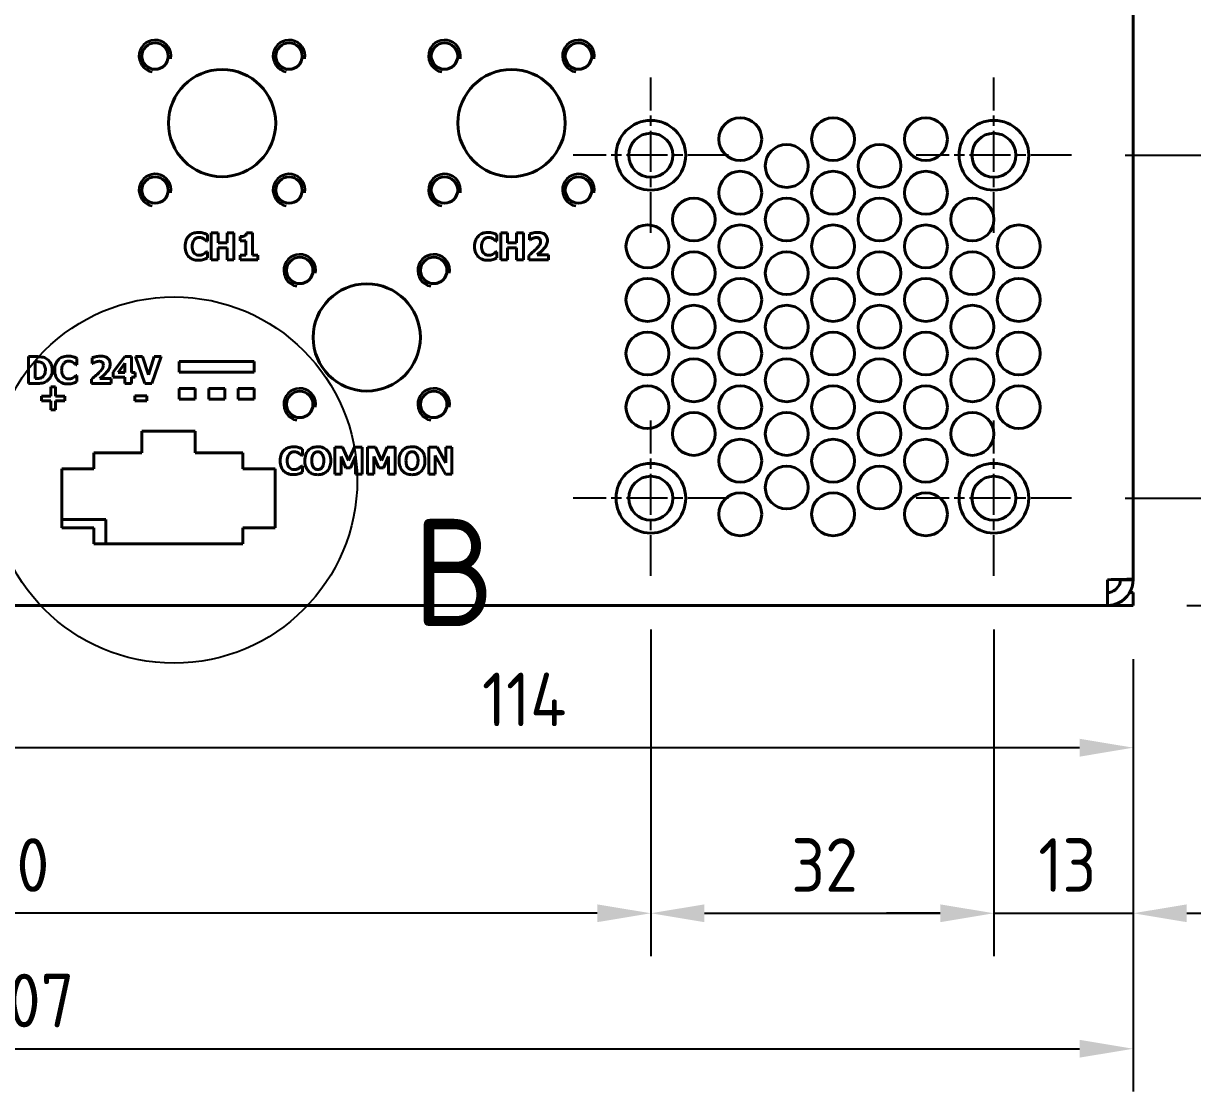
# Model space of a CAD drawing. Header units: millimetres. Extents: x 0 to 1188, y 0 to 840.
# Drawn here: x 650.4 to 759.4, y 449 to 548.7 of the extents above; entities that cross this region are included whole.
import ezdxf

# ---------------------------------------------------------------- set-up
doc = ezdxf.new("R2010")
doc.units = ezdxf.units.MM
doc.header["$LTSCALE"] = 2
doc.linetypes.add('CHAIN', pattern=[0.3543, 0.2362, -0.0295, 0.0591, -0.0295])
for name, color, linetype, lineweight in [('가시적인 것(ISO)', 3, 'Continuous', 40), ('가시적인 좁은 것(ISO)', 3, 'Continuous', 35), ('상세 경계(JIS)', 7, 'Continuous', 25), ('중심 표식(ISO)', 1, 'Continuous', 25), ('치수(ISO)', 2, 'Continuous', 25)]:
    doc.layers.add(name, color=color, linetype=linetype, lineweight=lineweight)
doc.styles.add('부품번호텍스트_PSTEK_POSCO', font='isocp.shx')
doc.styles.add('치수 텍스트_PSTEK_POSCO', font='isocp.shx')
doc.dimstyles.new('치수_PSTEK_POSCO', dxfattribs={"dimscale": 2, "dimtxt": 2.5, "dimasz": 2.5, "dimexe": 2, "dimexo": 2.5, "dimgap": 1, "dimtad": 1, "dimrnd": 1e-08, "dimdsep": 46, "dimtxsty": '치수 텍스트_PSTEK_POSCO', "dimcen": 0.09, "dimdle": 10, "dimclrd": 7, "dimclre": 7, "dimclrt": 2, "dimadec": 1, "dimazin": 2, "dimtfac": 1, "dimtmove": 0, "dimatfit": 3, "dimfxl": 0, "dimtolj": 1, "dimlwd": -1, "dimlwe": -1, "dimarcsym": 0})

# ---------------------------------------------------------------- blocks, each defined once
blk = doc.blocks.new('*D51')
at = {"layer": 'Defpoints', "color": 0}
for p in [(753.9, 581.09), (811.39, 581.09), (753.9, 494.39)]:
    blk.add_point(p, dxfattribs=at)
at = {"layer": '치수(ISO)', "color": 7}
for p, q in [((758.9, 581.09), (815.39, 581.09)), ((811.39, 499.39), (811.39, 576.09)), ((758.9, 494.39), (815.39, 494.39))]:
    blk.add_line(p, q, dxfattribs=at)
for points in [[(810.56, 576.09), (812.22, 576.09), (811.39, 581.09)], [(810.56, 499.39), (812.22, 499.39), (811.39, 494.39)]]:
    blk.add_solid(points, dxfattribs=at)
at = {"layer": '치수(ISO)', "color": 2, "insert": (806.89, 532.49), "char_height": 5, "attachment_point": 4, "rotation": 90, "style": '치수 텍스트_PSTEK_POSCO'}
blk.add_mtext('\\A1;86.7', dxfattribs=at)
blk = doc.blocks.new('*D52')
at = {"layer": 'Defpoints', "color": 0}
for p in [(748.15, 536.39), (748.15, 504.39), (774.44, 504.39)]:
    blk.add_point(p, dxfattribs=at)
at = {"layer": '치수(ISO)', "color": 7}
for p, q in [((753.15, 536.39), (778.44, 536.39)), ((774.44, 531.39), (774.44, 509.39)), ((753.15, 504.39), (778.44, 504.39))]:
    blk.add_line(p, q, dxfattribs=at)
for points in [[(773.61, 531.39), (775.28, 531.39), (774.44, 536.39)], [(773.61, 509.39), (775.28, 509.39), (774.44, 504.39)]]:
    blk.add_solid(points, dxfattribs=at)
at = {"layer": '치수(ISO)', "color": 2, "insert": (769.94, 517.49), "char_height": 5, "attachment_point": 4, "rotation": 90, "style": '치수 텍스트_PSTEK_POSCO'}
blk.add_mtext('\\A1;32', dxfattribs=at)
blk = doc.blocks.new('*D53')
at = {"layer": 'Defpoints', "color": 0}
for p in [(748.15, 504.39), (753.9, 494.39), (774.44, 494.39)]:
    blk.add_point(p, dxfattribs=at)
at = {"layer": '치수(ISO)', "color": 7}
for p, q in [((774.44, 509.39), (774.44, 514.39)), ((753.15, 504.39), (778.44, 504.39)), ((774.44, 504.39), (774.44, 494.39)), ((758.9, 494.39), (778.44, 494.39)), ((774.44, 489.39), (774.44, 484.39))]:
    blk.add_line(p, q, dxfattribs=at)
for points in [[(773.61, 509.39), (775.28, 509.39), (774.44, 504.39)], [(773.61, 489.39), (775.28, 489.39), (774.44, 494.39)]]:
    blk.add_solid(points, dxfattribs=at)
at = {"layer": '치수(ISO)', "color": 2, "insert": (769.94, 497.14), "char_height": 5, "attachment_point": 4, "rotation": 90, "style": '치수 텍스트_PSTEK_POSCO'}
blk.add_mtext('\\A1;10', dxfattribs=at)
blk = doc.blocks.new('*D54')
at = {"layer": 'Defpoints', "color": 0}
for p in [(708.9, 497.14), (740.9, 497.14), (740.9, 465.67)]:
    blk.add_point(p, dxfattribs=at)
at = {"layer": '치수(ISO)', "color": 7}
for p, q in [((708.9, 492.14), (708.9, 461.67)), ((740.9, 492.14), (740.9, 461.67)), ((713.9, 465.67), (735.9, 465.67))]:
    blk.add_line(p, q, dxfattribs=at)
for points in [[(713.9, 466.5), (713.9, 464.84), (708.9, 465.67)], [(735.9, 466.5), (735.9, 464.84), (740.9, 465.67)]]:
    blk.add_solid(points, dxfattribs=at)
at = {"layer": '치수(ISO)', "color": 2, "insert": (722, 470.17), "char_height": 5, "attachment_point": 4, "style": '치수 텍스트_PSTEK_POSCO'}
blk.add_mtext('\\A1;32', dxfattribs=at)
blk = doc.blocks.new('*D55')
at = {"layer": 'Defpoints', "color": 0}
for p in [(740.9, 497.14), (753.9, 494.39), (753.9, 465.67)]:
    blk.add_point(p, dxfattribs=at)
at = {"layer": '치수(ISO)', "color": 7}
for p, q in [((740.9, 492.14), (740.9, 461.67)), ((753.9, 489.39), (753.9, 461.67)), ((735.9, 465.67), (730.9, 465.67)), ((740.9, 465.67), (753.9, 465.67)), ((758.9, 465.67), (763.9, 465.67))]:
    blk.add_line(p, q, dxfattribs=at)
for points in [[(735.9, 466.5), (735.9, 464.84), (740.9, 465.67)], [(758.9, 466.5), (758.9, 464.84), (753.9, 465.67)]]:
    blk.add_solid(points, dxfattribs=at)
at = {"layer": '치수(ISO)', "color": 2, "insert": (745.05, 470.17), "char_height": 5, "attachment_point": 4, "style": '치수 텍스트_PSTEK_POSCO'}
blk.add_mtext('\\A1;13', dxfattribs=at)
blk = doc.blocks.new('*D56')
at = {"layer": 'Defpoints', "color": 0}
for p in [(588.9, 497.14), (708.9, 497.14), (588.9, 465.67)]:
    blk.add_point(p, dxfattribs=at)
at = {"layer": '치수(ISO)', "color": 7}
for p, q in [((588.9, 492.14), (588.9, 461.67)), ((708.9, 492.14), (708.9, 461.67)), ((703.9, 465.67), (593.9, 465.67))]:
    blk.add_line(p, q, dxfattribs=at)
for points in [[(593.9, 466.5), (593.9, 464.84), (588.9, 465.67)], [(703.9, 466.5), (703.9, 464.84), (708.9, 465.67)]]:
    blk.add_solid(points, dxfattribs=at)
at = {"layer": '치수(ISO)', "color": 2, "insert": (644.4, 470.17), "char_height": 5, "attachment_point": 4, "style": '치수 텍스트_PSTEK_POSCO'}
blk.add_mtext('\\A1;120', dxfattribs=at)
blk = doc.blocks.new('*D57')
at = {"layer": 'Defpoints', "color": 0}
for p in [(639.9, 496.89), (753.9, 494.39), (753.9, 481.12)]:
    blk.add_point(p, dxfattribs=at)
at = {"layer": '치수(ISO)', "color": 7}
for p, q in [((639.9, 491.89), (639.9, 477.12)), ((753.9, 489.39), (753.9, 477.12)), ((644.9, 481.12), (748.9, 481.12))]:
    blk.add_line(p, q, dxfattribs=at)
for points in [[(644.9, 481.95), (644.9, 480.28), (639.9, 481.12)], [(748.9, 481.95), (748.9, 480.28), (753.9, 481.12)]]:
    blk.add_solid(points, dxfattribs=at)
at = {"layer": '치수(ISO)', "color": 2, "insert": (693.15, 485.62), "char_height": 5, "attachment_point": 4, "style": '치수 텍스트_PSTEK_POSCO'}
blk.add_mtext('\\A1;114', dxfattribs=at)
blk = doc.blocks.new('*D63')
at = {"layer": 'Defpoints', "color": 0}
for p in [(546.9, 494.39), (753.9, 494.39), (753.9, 453.03)]:
    blk.add_point(p, dxfattribs=at)
at = {"layer": '치수(ISO)', "color": 7}
for p, q in [((546.9, 489.39), (546.9, 449.03)), ((753.9, 489.39), (753.9, 449.03)), ((551.9, 453.03), (748.9, 453.03))]:
    blk.add_line(p, q, dxfattribs=at)
for points in [[(551.9, 453.86), (551.9, 452.2), (546.9, 453.03)], [(748.9, 453.86), (748.9, 452.2), (753.9, 453.03)]]:
    blk.add_solid(points, dxfattribs=at)
at = {"layer": '치수(ISO)', "color": 2, "insert": (645.84, 457.53), "char_height": 5, "attachment_point": 4, "style": '치수 텍스트_PSTEK_POSCO'}
blk.add_mtext('\\A1;207', dxfattribs=at)
blk = doc.blocks.new('2dDetail0')
at = {"layer": '상세 경계(JIS)'}
blk.add_circle((332.214, 253.044), 8.543, dxfattribs=at)
at = {"layer": '상세 경계(JIS)', "insert": (343.37, 246.238), "char_height": 5, "attachment_point": 7, "style": '부품번호텍스트_PSTEK_POSCO'}
blk.add_mtext('B', dxfattribs=at)

msp = doc.modelspace()

# ---------------------------------------------------------------- linework, layer by layer
at = {"layer": '가시적인 것(ISO)'}
for p, q in [((753.904, 496.862), (753.904, 581.092)), ((668.53, 529.142), (667.902, 529.142)), ((667.902, 529.142), (667.902, 526.642)), ((668.53, 528.226), (668.53, 529.142)), ((670.011, 529.142), (669.383, 529.142)), ((669.383, 529.142), (669.383, 528.226)), ((670.011, 526.642), (670.011, 529.142)), ((671.735, 529.148), (671.188, 529.148)), ((671.735, 527.077), (671.735, 529.148)), ((695.53, 529.142), (694.902, 529.142)), ((694.902, 529.142), (694.902, 526.642)), ((695.53, 528.226), (695.53, 529.142)), ((697.011, 529.142), (696.383, 529.142)), ((696.383, 529.142), (696.383, 528.226)), ((697.011, 526.642), (697.011, 529.142)), ((697.584, 529.034), (697.584, 528.489)), ((667.468, 528.386), (667.531, 528.386)), ((667.531, 528.386), (667.531, 528.982)), ((669.383, 528.226), (668.53, 528.226)), ((670.599, 528.807), (670.599, 528.4)), ((670.599, 528.4), (671.125, 528.4)), ((671.125, 528.4), (671.125, 527.077)), ((694.468, 528.386), (694.531, 528.386)), ((694.531, 528.386), (694.531, 528.982)), ((696.383, 528.226), (695.53, 528.226)), ((697.584, 528.489), (697.633, 528.489)), ((667.531, 527.395), (667.475, 527.395)), ((667.531, 526.808), (667.531, 527.395)), ((668.53, 526.642), (668.53, 527.75)), ((668.53, 527.75), (669.383, 527.75)), ((669.383, 527.75), (669.383, 526.642)), ((670.599, 527.077), (670.599, 526.642)), ((671.125, 527.077), (670.599, 527.077)), ((672.25, 527.077), (671.735, 527.077)), ((672.25, 526.642), (672.25, 527.077)), ((694.531, 527.395), (694.475, 527.395)), ((694.531, 526.808), (694.531, 527.395)), ((695.53, 526.642), (695.53, 527.75)), ((695.53, 527.75), (696.383, 527.75)), ((696.383, 527.75), (696.383, 526.642)), ((697.524, 527.049), (697.524, 526.642)), ((699.361, 527.114), (698.302, 527.114)), ((699.361, 526.642), (699.361, 527.114)), ((667.902, 526.642), (668.53, 526.642)), ((669.383, 526.642), (670.011, 526.642)), ((670.599, 526.642), (672.25, 526.642)), ((694.902, 526.642), (695.53, 526.642)), ((696.383, 526.642), (697.011, 526.642)), ((697.524, 526.642), (699.361, 526.642)), ((651.608, 517.601), (650.834, 517.601)), ((650.834, 517.601), (650.834, 515.101)), ((651.462, 517.135), (651.474, 517.135)), ((651.462, 515.569), (651.462, 517.135)), ((655.362, 516.846), (655.362, 517.441)), ((656.794, 517.494), (656.794, 516.949)), ((659.827, 517.601), (658.745, 516.151)), ((660.453, 517.601), (659.827, 517.601)), ((660.453, 516.134), (660.453, 517.601)), ((661.484, 517.601), (660.834, 517.601)), ((660.834, 517.601), (661.693, 515.101)), ((662.029, 515.905), (661.484, 517.601)), ((662.572, 517.601), (662.029, 515.905)), ((662.348, 515.101), (663.207, 517.601)), ((663.207, 517.601), (662.572, 517.601)), ((664.904, 517.142), (664.904, 516.142)), ((671.904, 517.142), (664.904, 517.142)), ((671.904, 516.142), (671.904, 517.142)), ((655.299, 516.846), (655.362, 516.846)), ((656.794, 516.949), (656.843, 516.949)), ((658.745, 516.151), (658.745, 515.685)), ((659.213, 516.134), (659.848, 516.985)), ((659.848, 516.134), (659.213, 516.134)), ((659.848, 516.985), (659.848, 516.134)), ((660.792, 516.134), (660.453, 516.134)), ((660.792, 515.685), (660.792, 516.134)), ((664.904, 516.142), (671.904, 516.142)), ((650.834, 515.101), (651.616, 515.101)), ((651.474, 515.569), (651.462, 515.569)), ((655.362, 515.855), (655.305, 515.855)), ((655.362, 515.267), (655.362, 515.855)), ((656.734, 515.508), (656.734, 515.101)), ((656.734, 515.101), (658.571, 515.101)), ((658.571, 515.573), (657.512, 515.573)), ((658.571, 515.101), (658.571, 515.573)), ((658.745, 515.685), (659.848, 515.685)), ((659.848, 515.685), (659.848, 515.095)), ((659.848, 515.095), (660.453, 515.095)), ((660.453, 515.095), (660.453, 515.685)), ((660.453, 515.685), (660.792, 515.685)), ((661.693, 515.101), (662.348, 515.101)), ((652.92, 513.92), (652.061, 513.92)), ((652.061, 513.92), (652.061, 513.487)), ((653.364, 514.773), (652.92, 514.773)), ((652.92, 514.773), (652.92, 513.92)), ((653.364, 513.92), (653.364, 514.773)), ((654.223, 513.92), (653.364, 513.92)), ((654.223, 513.487), (654.223, 513.92)), ((661.887, 513.938), (660.774, 513.938)), ((660.774, 513.938), (660.774, 513.472)), ((661.887, 513.472), (661.887, 513.938)), ((666.404, 514.642), (664.904, 514.642)), ((664.904, 514.642), (664.904, 513.642)), ((666.404, 513.642), (666.404, 514.642)), ((667.654, 514.642), (667.654, 513.642)), ((669.154, 514.642), (667.654, 514.642)), ((669.154, 513.642), (669.154, 514.642)), ((671.904, 514.642), (670.404, 514.642)), ((670.404, 514.642), (670.404, 513.642)), ((671.904, 513.642), (671.904, 514.642)), ((652.061, 513.487), (652.92, 513.487)), ((652.92, 513.487), (652.92, 512.634)), ((653.364, 512.634), (653.364, 513.487)), ((653.364, 513.487), (654.223, 513.487)), ((660.774, 513.472), (661.887, 513.472)), ((664.904, 513.642), (666.404, 513.642)), ((667.654, 513.642), (669.154, 513.642)), ((670.404, 513.642), (671.904, 513.642)), ((652.92, 512.634), (653.364, 512.634)), ((661.404, 508.642), (661.404, 510.642)), ((661.404, 510.642), (666.404, 510.642)), ((666.404, 510.642), (666.404, 508.642)), ((656.954, 507.142), (656.954, 508.642)), ((656.954, 508.642), (661.404, 508.642)), ((666.404, 508.642), (670.854, 508.642)), ((670.854, 508.642), (670.854, 507.142)), ((676.333, 508.386), (676.396, 508.386)), ((676.396, 508.386), (676.396, 508.982)), ((679.415, 509.142), (679.415, 506.642)), ((680.138, 509.142), (679.415, 509.142)), ((680.006, 506.642), (680.006, 508.299)), ((680.006, 508.299), (680.46, 507.229)), ((680.693, 507.908), (680.138, 509.142)), ((681.244, 509.142), (680.693, 507.908)), ((680.889, 507.229), (681.343, 508.299)), ((681.967, 509.142), (681.244, 509.142)), ((681.343, 508.299), (681.343, 506.642)), ((681.967, 506.642), (681.967, 509.142)), ((683.209, 509.142), (682.486, 509.142)), ((682.486, 509.142), (682.486, 506.642)), ((683.077, 506.642), (683.077, 508.299)), ((683.077, 508.299), (683.531, 507.229)), ((683.764, 507.908), (683.209, 509.142)), ((684.315, 509.142), (683.764, 507.908)), ((683.961, 507.229), (684.415, 508.299)), ((685.039, 509.142), (684.315, 509.142)), ((684.415, 508.299), (684.415, 506.642)), ((685.039, 506.642), (685.039, 509.142)), ((688.975, 509.142), (688.205, 509.142)), ((688.205, 509.142), (688.205, 506.642)), ((688.778, 506.642), (688.778, 508.384)), ((688.778, 508.384), (689.743, 506.642)), ((689.773, 507.709), (688.975, 509.142)), ((690.347, 509.142), (689.773, 509.142)), ((689.773, 509.142), (689.773, 507.709)), ((690.347, 506.642), (690.347, 509.142)), ((676.396, 507.395), (676.339, 507.395)), ((676.396, 506.808), (676.396, 507.395)), ((680.46, 507.229), (680.889, 507.229)), ((683.531, 507.229), (683.961, 507.229)), ((653.954, 501.642), (653.954, 507.142)), ((653.954, 507.142), (656.954, 507.142)), ((670.854, 507.142), (673.854, 507.142)), ((673.854, 507.142), (673.854, 501.642)), ((679.415, 506.642), (680.006, 506.642)), ((681.343, 506.642), (681.967, 506.642)), ((682.486, 506.642), (683.077, 506.642)), ((684.415, 506.642), (685.039, 506.642)), ((688.205, 506.642), (688.778, 506.642)), ((689.743, 506.642), (690.347, 506.642)), ((653.954, 502.392), (658.054, 502.392)), ((658.054, 500.142), (658.054, 502.392)), ((656.954, 501.642), (653.954, 501.642)), ((656.954, 500.142), (656.954, 501.642)), ((670.854, 501.642), (670.854, 500.142)), ((673.854, 501.642), (670.854, 501.642)), ((670.854, 500.142), (656.954, 500.142)), ((751.504, 496.792), (751.504, 494.392)), ((752.704, 496.792), (752.704, 496.815)), ((752.704, 496.792), (753.904, 496.792)), ((753.904, 496.862), (753.904, 496.792)), ((753.904, 495.592), (753.582, 495.592)), ((753.904, 494.392), (753.904, 495.592)), ((751.504, 494.392), (549.304, 494.392)), ((753.904, 494.392), (751.504, 494.392))]:
    msp.add_line(p, q, dxfattribs=at)
for centre, radius in [((662.654, 545.642), 1.23), ((675.154, 545.642), 1.23), ((689.654, 545.642), 1.23), ((702.154, 545.642), 1.23), ((668.904, 539.392), 5), ((695.904, 539.392), 5), ((708.904, 536.392), 3.25), ((717.244, 537.892), 2), ((725.904, 537.892), 2), ((734.564, 537.892), 2), ((740.904, 536.392), 3.25), ((708.904, 536.392), 2.05), ((740.904, 536.392), 2.05), ((721.574, 535.392), 2), ((730.234, 535.392), 2), ((717.244, 532.892), 2), ((725.904, 532.892), 2), ((734.564, 532.892), 2), ((662.654, 533.142), 1.23), ((675.154, 533.142), 1.23), ((689.654, 533.142), 1.23), ((702.154, 533.142), 1.23), ((712.914, 530.392), 2), ((721.574, 530.392), 2), ((730.234, 530.392), 2), ((738.894, 530.392), 2), ((708.584, 527.892), 2), ((717.244, 527.892), 2), ((725.904, 527.892), 2), ((734.564, 527.892), 2), ((743.224, 527.892), 2), ((676.154, 525.642), 1.23), ((688.654, 525.642), 1.23), ((712.914, 525.392), 2), ((721.574, 525.392), 2), ((730.234, 525.392), 2), ((738.894, 525.392), 2), ((708.584, 522.892), 2), ((717.244, 522.892), 2), ((725.904, 522.892), 2), ((734.564, 522.892), 2), ((743.224, 522.892), 2), ((682.404, 519.392), 5), ((712.914, 520.392), 2), ((721.574, 520.392), 2), ((730.234, 520.392), 2), ((738.894, 520.392), 2), ((708.584, 517.892), 2), ((717.244, 517.892), 2), ((725.904, 517.892), 2), ((734.564, 517.892), 2), ((743.224, 517.892), 2), ((712.914, 515.392), 2), ((721.574, 515.392), 2), ((730.234, 515.392), 2), ((738.894, 515.392), 2), ((708.584, 512.892), 2), ((717.244, 512.892), 2), ((725.904, 512.892), 2), ((734.564, 512.892), 2), ((743.224, 512.892), 2), ((676.154, 513.142), 1.23), ((688.654, 513.142), 1.23), ((712.914, 510.392), 2), ((721.574, 510.392), 2), ((730.234, 510.392), 2), ((738.894, 510.392), 2), ((717.244, 507.892), 2), ((725.904, 507.892), 2), ((734.564, 507.892), 2), ((708.904, 504.392), 3.25), ((721.574, 505.392), 2), ((730.234, 505.392), 2), ((740.904, 504.392), 3.25), ((708.904, 504.392), 2.05), ((740.904, 504.392), 2.05), ((717.244, 502.892), 2), ((725.904, 502.892), 2), ((734.564, 502.892), 2)]:
    msp.add_circle(centre, radius, dxfattribs=at)
for points, knots in [([(666.686, 529.19), (666.506, 529.19), (666.326, 529.163), (666.027, 529.037), (665.911, 528.958), (665.737, 528.781), (665.637, 528.661), (665.489, 528.29), (665.461, 528.089), (665.461, 527.89)], [-0.30374022, -0.30374022, -0.30374022, -0.30374022, -0.20100779, -0.20100779, -0.1197389, -0.1197389, -0.05991751, -0.05991751, 0, 0, 0, 0]), ([(667.183, 529.128), (667.107, 529.147), (667.031, 529.162), (666.912, 529.179), (666.825, 529.19), (666.686, 529.19)], [-0.11839992, -0.11839992, -0.11839992, -0.11839992, -0.04162901, -0.04162901, 0, 0, 0, 0]), ([(667.531, 528.982), (667.481, 529.008), (667.42, 529.035), (667.337, 529.071), (667.266, 529.102), (667.183, 529.128)], [-0.069321454, -0.069321454, -0.069321454, -0.069321454, -0.025991023, -0.025991023, 0, 0, 0, 0]), ([(671.188, 529.148), (671.185, 529.11), (671.178, 529.072), (671.156, 529.013), (671.141, 528.981), (671.085, 528.916), (671.051, 528.89), (671.012, 528.87)], [-0.045137685, -0.045137685, -0.045137685, -0.045137685, -0.025757622, -0.025757622, -0.013096853, -0.013096853, 0, 0, 0, 0]), ([(693.686, 529.19), (693.506, 529.19), (693.326, 529.163), (693.027, 529.037), (692.911, 528.958), (692.737, 528.781), (692.637, 528.661), (692.489, 528.29), (692.461, 528.089), (692.461, 527.89)], [-0.30374022, -0.30374022, -0.30374022, -0.30374022, -0.20100779, -0.20100779, -0.1197389, -0.1197389, -0.05991751, -0.05991751, 0, 0, 0, 0]), ([(694.183, 529.128), (694.107, 529.147), (694.031, 529.162), (693.912, 529.179), (693.825, 529.19), (693.686, 529.19)], [-0.11839992, -0.11839992, -0.11839992, -0.11839992, -0.04162901, -0.04162901, 0, 0, 0, 0]), ([(694.531, 528.982), (694.481, 529.008), (694.42, 529.035), (694.337, 529.071), (694.266, 529.102), (694.183, 529.128)], [-0.069321454, -0.069321454, -0.069321454, -0.069321454, -0.025991023, -0.025991023, 0, 0, 0, 0]), ([(698.348, 529.19), (698.147, 529.19), (697.98, 529.154), (697.774, 529.103), (697.661, 529.071), (697.584, 529.034)], [-0.052116711, -0.052116711, -0.052116711, -0.052116711, -0.025653338, -0.025653338, 0, 0, 0, 0]), ([(699.252, 528.435), (699.252, 528.496), (699.247, 528.559), (699.223, 528.675), (699.207, 528.728), (699.147, 528.856), (699.098, 528.923), (698.987, 529.025), (698.912, 529.08), (698.653, 529.174), (698.497, 529.19), (698.348, 529.19)], [-0.19815917, -0.19815917, -0.19815917, -0.19815917, -0.16282203, -0.16282203, -0.13054001, -0.13054001, -0.08229855, -0.08229855, -0.04458054, -0.04458054, 0, 0, 0, 0]), ([(666.109, 527.888), (666.109, 527.974), (666.116, 528.061), (666.152, 528.234), (666.178, 528.301), (666.234, 528.419), (666.273, 528.48), (666.322, 528.53)], [-0.056585606, -0.056585606, -0.056585606, -0.056585606, -0.039313143, -0.039313143, -0.021109177, -0.021109177, 0, 0, 0, 0]), ([(666.322, 528.53), (666.354, 528.563), (666.389, 528.594), (666.462, 528.645), (666.498, 528.665), (666.578, 528.695), (666.659, 528.722), (666.786, 528.722)], [-0.11615268, -0.11615268, -0.11615268, -0.11615268, -0.07503002, -0.07503002, -0.03804149, -0.03804149, 0, 0, 0, 0]), ([(666.786, 528.722), (666.861, 528.722), (666.935, 528.71), (667.032, 528.676), (667.109, 528.648), (667.197, 528.593)], [-0.11618116, -0.11618116, -0.11618116, -0.11618116, -0.03111228, -0.03111228, 0, 0, 0, 0]), ([(667.197, 528.593), (667.251, 528.56), (667.304, 528.524), (667.392, 528.451), (667.431, 528.419), (667.468, 528.386)], [-0.034098227, -0.034098227, -0.034098227, -0.034098227, -0.015096932, -0.015096932, 0, 0, 0, 0]), ([(671.012, 528.87), (670.96, 528.846), (670.894, 528.831), (670.794, 528.818), (670.711, 528.807), (670.599, 528.807)], [-0.097824115, -0.097824115, -0.097824115, -0.097824115, -0.033745402, -0.033745402, 0, 0, 0, 0]), ([(693.109, 527.888), (693.109, 527.974), (693.116, 528.061), (693.152, 528.234), (693.178, 528.301), (693.234, 528.419), (693.273, 528.48), (693.322, 528.53)], [-0.056585606, -0.056585606, -0.056585606, -0.056585606, -0.039313143, -0.039313143, -0.021109177, -0.021109177, 0, 0, 0, 0]), ([(693.322, 528.53), (693.354, 528.563), (693.389, 528.594), (693.462, 528.645), (693.498, 528.665), (693.578, 528.695), (693.659, 528.722), (693.786, 528.722)], [-0.11615268, -0.11615268, -0.11615268, -0.11615268, -0.07503002, -0.07503002, -0.03804149, -0.03804149, 0, 0, 0, 0]), ([(693.786, 528.722), (693.861, 528.722), (693.935, 528.71), (694.032, 528.676), (694.109, 528.648), (694.197, 528.593)], [-0.11618116, -0.11618116, -0.11618116, -0.11618116, -0.03111228, -0.03111228, 0, 0, 0, 0]), ([(694.197, 528.593), (694.251, 528.56), (694.304, 528.524), (694.392, 528.451), (694.431, 528.419), (694.468, 528.386)], [-0.034098227, -0.034098227, -0.034098227, -0.034098227, -0.015096932, -0.015096932, 0, 0, 0, 0]), ([(697.633, 528.489), (697.663, 528.51), (697.694, 528.53), (697.739, 528.56), (697.785, 528.591), (697.87, 528.629)], [-0.084051763, -0.084051763, -0.084051763, -0.084051763, -0.028017254, -0.028017254, 0, 0, 0, 0]), ([(697.87, 528.629), (697.926, 528.653), (697.984, 528.673), (698.067, 528.696), (698.13, 528.712), (698.223, 528.712)], [-0.092289116, -0.092289116, -0.092289116, -0.092289116, -0.027688002, -0.027688002, 0, 0, 0, 0]), ([(698.223, 528.712), (698.261, 528.712), (698.299, 528.709), (698.37, 528.696), (698.403, 528.686), (698.476, 528.651), (698.507, 528.627), (698.556, 528.577), (698.576, 528.544), (698.61, 528.458), (698.618, 528.404), (698.618, 528.352)], [-0.050785495, -0.050785495, -0.050785495, -0.050785495, -0.043392492, -0.043392492, -0.036846035, -0.036846035, -0.027713579, -0.027713579, -0.015862118, -0.015862118, 0, 0, 0, 0]), ([(698.618, 528.352), (698.618, 528.3), (698.611, 528.249), (698.583, 528.147), (698.562, 528.098), (698.497, 527.983), (698.427, 527.876), (698.269, 527.711)], [-0.16101152, -0.16101152, -0.16101152, -0.16101152, -0.11572631, -0.11572631, -0.068438, -0.068438, 0, 0, 0, 0]), ([(698.802, 527.545), (699.037, 527.783), (699.132, 527.955), (699.227, 528.191), (699.252, 528.311), (699.252, 528.435)], [-0.076303238, -0.076303238, -0.076303238, -0.076303238, -0.03719827, -0.03719827, 0, 0, 0, 0]), ([(665.461, 527.89), (665.461, 527.679), (665.49, 527.465), (665.641, 527.102), (665.733, 526.991), (665.909, 526.816), (666.027, 526.74), (666.326, 526.619), (666.505, 526.593), (666.684, 526.593)], [-0.16472166, -0.16472166, -0.16472166, -0.16472166, -0.12826539, -0.12826539, -0.09671445, -0.09671445, -0.05383071, -0.05383071, 0, 0, 0, 0]), ([(666.334, 527.239), (666.299, 527.273), (666.269, 527.311), (666.214, 527.397), (666.19, 527.446), (666.15, 527.549), (666.109, 527.669), (666.109, 527.888)], [-0.18249099, -0.18249099, -0.18249099, -0.18249099, -0.12690955, -0.12690955, -0.06572229, -0.06572229, 0, 0, 0, 0]), ([(666.79, 527.061), (666.666, 527.061), (666.57, 527.094), (666.454, 527.141), (666.39, 527.184), (666.334, 527.239)], [-0.037597757, -0.037597757, -0.037597757, -0.037597757, -0.023569894, -0.023569894, 0, 0, 0, 0]), ([(667.215, 527.195), (667.157, 527.157), (667.091, 527.127), (666.992, 527.09), (666.909, 527.061), (666.79, 527.061)], [-0.10539933, -0.10539933, -0.10539933, -0.10539933, -0.03588215, -0.03588215, 0, 0, 0, 0]), ([(667.475, 527.395), (667.439, 527.363), (667.401, 527.33), (667.337, 527.276), (667.299, 527.245), (667.215, 527.195)], [-0.067923246, -0.067923246, -0.067923246, -0.067923246, -0.02929532, -0.02929532, 0, 0, 0, 0]), ([(692.461, 527.89), (692.461, 527.679), (692.49, 527.465), (692.641, 527.102), (692.733, 526.991), (692.909, 526.816), (693.027, 526.74), (693.326, 526.619), (693.505, 526.593), (693.684, 526.593)], [-0.16472166, -0.16472166, -0.16472166, -0.16472166, -0.12826539, -0.12826539, -0.09671445, -0.09671445, -0.05383071, -0.05383071, 0, 0, 0, 0]), ([(693.334, 527.239), (693.299, 527.273), (693.269, 527.311), (693.214, 527.397), (693.19, 527.446), (693.15, 527.549), (693.109, 527.669), (693.109, 527.888)], [-0.18249099, -0.18249099, -0.18249099, -0.18249099, -0.12690955, -0.12690955, -0.06572229, -0.06572229, 0, 0, 0, 0]), ([(693.79, 527.061), (693.666, 527.061), (693.57, 527.094), (693.454, 527.141), (693.39, 527.184), (693.334, 527.239)], [-0.037597757, -0.037597757, -0.037597757, -0.037597757, -0.023569894, -0.023569894, 0, 0, 0, 0]), ([(694.215, 527.195), (694.157, 527.157), (694.091, 527.127), (693.992, 527.09), (693.909, 527.061), (693.79, 527.061)], [-0.10539933, -0.10539933, -0.10539933, -0.10539933, -0.03588215, -0.03588215, 0, 0, 0, 0]), ([(694.475, 527.395), (694.439, 527.363), (694.401, 527.33), (694.337, 527.276), (694.299, 527.245), (694.215, 527.195)], [-0.067923246, -0.067923246, -0.067923246, -0.067923246, -0.02929532, -0.02929532, 0, 0, 0, 0]), ([(698.269, 527.711), (698.167, 527.603), (698.055, 527.498), (697.857, 527.323), (697.723, 527.208), (697.524, 527.049)], [-0.17521646, -0.17521646, -0.17521646, -0.17521646, -0.07643139, -0.07643139, 0, 0, 0, 0]), ([(698.302, 527.114), (698.358, 527.158), (698.456, 527.237), (698.599, 527.354), (698.656, 527.401), (698.802, 527.545)], [-0.096065778, -0.096065778, -0.096065778, -0.096065778, -0.061507927, -0.061507927, 0, 0, 0, 0]), ([(666.684, 526.593), (666.781, 526.593), (666.885, 526.597), (667.039, 526.625), (667.113, 526.644), (667.185, 526.666)], [-0.04707358, -0.04707358, -0.04707358, -0.04707358, -0.02265174, -0.02265174, 0, 0, 0, 0]), ([(667.185, 526.666), (667.249, 526.685), (667.311, 526.708), (667.378, 526.737), (667.454, 526.772), (667.531, 526.808)], [-0.29445155, -0.29445155, -0.29445155, -0.29445155, -0.02556648, -0.02556648, 0, 0, 0, 0]), ([(693.684, 526.593), (693.781, 526.593), (693.885, 526.597), (694.039, 526.625), (694.113, 526.644), (694.185, 526.666)], [-0.04707358, -0.04707358, -0.04707358, -0.04707358, -0.02265174, -0.02265174, 0, 0, 0, 0]), ([(694.185, 526.666), (694.249, 526.685), (694.311, 526.708), (694.378, 526.737), (694.454, 526.772), (694.531, 526.808)], [-0.29445155, -0.29445155, -0.29445155, -0.29445155, -0.02556648, -0.02556648, 0, 0, 0, 0]), ([(651.474, 517.135), (651.549, 517.135), (651.75, 517.135), (651.923, 517.118), (652.002, 517.092), (652.076, 517.052)], [-0.052097293, -0.052097293, -0.052097293, -0.052097293, -0.025331613, -0.025331613, 0, 0, 0, 0]), ([(652.534, 517.405), (652.468, 517.447), (652.398, 517.483), (652.252, 517.538), (652.178, 517.557), (651.938, 517.591), (651.773, 517.601), (651.608, 517.601)], [-0.096190368, -0.096190368, -0.096190368, -0.096190368, -0.072618911, -0.072618911, -0.049444569, -0.049444569, 0, 0, 0, 0]), ([(652.076, 517.052), (652.139, 517.016), (652.195, 516.972), (652.291, 516.862), (652.327, 516.801), (652.403, 516.614), (652.42, 516.482), (652.42, 516.353)], [-0.082191851, -0.082191851, -0.082191851, -0.082191851, -0.060476037, -0.060476037, -0.038726014, -0.038726014, 0, 0, 0, 0]), ([(653.065, 516.349), (653.065, 516.487), (653.049, 516.626), (652.967, 516.911), (652.904, 517.018), (652.766, 517.22), (652.66, 517.323), (652.534, 517.405)], [-0.098083756, -0.098083756, -0.098083756, -0.098083756, -0.073381786, -0.073381786, -0.045123352, -0.045123352, 0, 0, 0, 0]), ([(654.517, 517.65), (654.336, 517.65), (654.156, 517.622), (653.858, 517.497), (653.742, 517.418), (653.567, 517.24), (653.468, 517.12), (653.32, 516.749), (653.292, 516.549), (653.292, 516.349)], [-0.30374022, -0.30374022, -0.30374022, -0.30374022, -0.20100779, -0.20100779, -0.1197389, -0.1197389, -0.05991751, -0.05991751, 0, 0, 0, 0]), ([(654.153, 516.989), (654.185, 517.023), (654.22, 517.054), (654.293, 517.104), (654.329, 517.124), (654.409, 517.154), (654.49, 517.182), (654.617, 517.182)], [-0.11615268, -0.11615268, -0.11615268, -0.11615268, -0.07503002, -0.07503002, -0.03804149, -0.03804149, 0, 0, 0, 0]), ([(655.014, 517.587), (654.938, 517.607), (654.862, 517.621), (654.743, 517.639), (654.656, 517.65), (654.517, 517.65)], [-0.11839992, -0.11839992, -0.11839992, -0.11839992, -0.04162901, -0.04162901, 0, 0, 0, 0]), ([(654.617, 517.182), (654.692, 517.182), (654.765, 517.17), (654.862, 517.135), (654.94, 517.107), (655.028, 517.052)], [-0.11618116, -0.11618116, -0.11618116, -0.11618116, -0.03111228, -0.03111228, 0, 0, 0, 0]), ([(655.362, 517.441), (655.312, 517.467), (655.251, 517.495), (655.168, 517.531), (655.096, 517.561), (655.014, 517.587)], [-0.069321454, -0.069321454, -0.069321454, -0.069321454, -0.025991023, -0.025991023, 0, 0, 0, 0]), ([(655.028, 517.052), (655.082, 517.019), (655.135, 516.983), (655.223, 516.911), (655.261, 516.879), (655.299, 516.846)], [-0.034098227, -0.034098227, -0.034098227, -0.034098227, -0.015096932, -0.015096932, 0, 0, 0, 0]), ([(657.558, 517.65), (657.358, 517.65), (657.19, 517.613), (656.984, 517.563), (656.872, 517.531), (656.794, 517.494)], [-0.052116711, -0.052116711, -0.052116711, -0.052116711, -0.025653338, -0.025653338, 0, 0, 0, 0]), ([(656.843, 516.949), (656.873, 516.969), (656.904, 516.989), (656.949, 517.02), (656.995, 517.05), (657.08, 517.089)], [-0.084051763, -0.084051763, -0.084051763, -0.084051763, -0.028017254, -0.028017254, 0, 0, 0, 0]), ([(657.08, 517.089), (657.136, 517.112), (657.194, 517.132), (657.277, 517.155), (657.34, 517.172), (657.433, 517.172)], [-0.092289116, -0.092289116, -0.092289116, -0.092289116, -0.027688002, -0.027688002, 0, 0, 0, 0]), ([(657.433, 517.172), (657.471, 517.172), (657.51, 517.169), (657.58, 517.155), (657.613, 517.145), (657.686, 517.111), (657.717, 517.086), (657.766, 517.036), (657.786, 517.003), (657.82, 516.917), (657.828, 516.864), (657.828, 516.811)], [-0.050785495, -0.050785495, -0.050785495, -0.050785495, -0.043392492, -0.043392492, -0.036846035, -0.036846035, -0.027713579, -0.027713579, -0.015862118, -0.015862118, 0, 0, 0, 0]), ([(658.462, 516.894), (658.462, 516.956), (658.457, 517.018), (658.434, 517.134), (658.417, 517.188), (658.357, 517.316), (658.308, 517.383), (658.197, 517.484), (658.122, 517.54), (657.863, 517.633), (657.707, 517.65), (657.558, 517.65)], [-0.19815917, -0.19815917, -0.19815917, -0.19815917, -0.16282203, -0.16282203, -0.13054001, -0.13054001, -0.08229855, -0.08229855, -0.04458054, -0.04458054, 0, 0, 0, 0]), ([(652.42, 516.353), (652.42, 516.258), (652.412, 516.162), (652.361, 515.962), (652.32, 515.887), (652.235, 515.766), (652.176, 515.71), (652.106, 515.666)], [-0.061225635, -0.061225635, -0.061225635, -0.061225635, -0.044432637, -0.044432637, -0.024728054, -0.024728054, 0, 0, 0, 0]), ([(652.526, 515.3), (652.622, 515.361), (652.706, 515.437), (652.832, 515.591), (652.911, 515.7), (653.036, 516.004), (653.065, 516.175), (653.065, 516.349)], [-0.16220849, -0.16220849, -0.16220849, -0.16220849, -0.09872886, -0.09872886, -0.05226786, -0.05226786, 0, 0, 0, 0]), ([(653.292, 516.349), (653.292, 516.139), (653.321, 515.924), (653.472, 515.562), (653.563, 515.45), (653.74, 515.276), (653.857, 515.199), (654.157, 515.078), (654.336, 515.053), (654.515, 515.053)], [-0.16472166, -0.16472166, -0.16472166, -0.16472166, -0.12826539, -0.12826539, -0.09671445, -0.09671445, -0.05383071, -0.05383071, 0, 0, 0, 0]), ([(653.94, 516.347), (653.94, 516.433), (653.947, 516.521), (653.982, 516.694), (654.009, 516.76), (654.065, 516.878), (654.103, 516.939), (654.153, 516.989)], [-0.056585606, -0.056585606, -0.056585606, -0.056585606, -0.039313143, -0.039313143, -0.021109177, -0.021109177, 0, 0, 0, 0]), ([(654.165, 515.699), (654.13, 515.732), (654.099, 515.77), (654.045, 515.857), (654.021, 515.905), (653.981, 516.009), (653.94, 516.128), (653.94, 516.347)], [-0.18249099, -0.18249099, -0.18249099, -0.18249099, -0.12690955, -0.12690955, -0.06572229, -0.06572229, 0, 0, 0, 0]), ([(657.479, 516.171), (657.377, 516.063), (657.265, 515.957), (657.067, 515.783), (656.933, 515.668), (656.734, 515.508)], [-0.17521646, -0.17521646, -0.17521646, -0.17521646, -0.07643139, -0.07643139, 0, 0, 0, 0]), ([(657.828, 516.811), (657.828, 516.759), (657.821, 516.709), (657.793, 516.607), (657.772, 516.557), (657.708, 516.442), (657.637, 516.336), (657.479, 516.171)], [-0.16101152, -0.16101152, -0.16101152, -0.16101152, -0.11572631, -0.11572631, -0.068438, -0.068438, 0, 0, 0, 0]), ([(657.512, 515.573), (657.568, 515.617), (657.666, 515.696), (657.809, 515.813), (657.866, 515.861), (658.012, 516.005)], [-0.096065778, -0.096065778, -0.096065778, -0.096065778, -0.061507927, -0.061507927, 0, 0, 0, 0]), ([(658.012, 516.005), (658.247, 516.242), (658.342, 516.415), (658.437, 516.651), (658.462, 516.77), (658.462, 516.894)], [-0.076303238, -0.076303238, -0.076303238, -0.076303238, -0.03719827, -0.03719827, 0, 0, 0, 0]), ([(652.106, 515.666), (652.064, 515.64), (652.019, 515.618), (651.903, 515.58), (651.863, 515.578), (651.716, 515.571), (651.587, 515.569), (651.474, 515.569)], [-0.050818956, -0.050818956, -0.050818956, -0.050818956, -0.043872829, -0.043872829, -0.033939625, -0.033939625, 0, 0, 0, 0]), ([(651.616, 515.101), (651.786, 515.101), (651.957, 515.111), (652.269, 515.167), (652.403, 515.22), (652.526, 515.3)], [-0.094993794, -0.094993794, -0.094993794, -0.094993794, -0.044030495, -0.044030495, 0, 0, 0, 0]), ([(654.621, 515.521), (654.497, 515.521), (654.401, 515.554), (654.285, 515.6), (654.221, 515.644), (654.165, 515.699)], [-0.037597757, -0.037597757, -0.037597757, -0.037597757, -0.023569894, -0.023569894, 0, 0, 0, 0]), ([(654.515, 515.053), (654.612, 515.053), (654.716, 515.057), (654.87, 515.084), (654.944, 515.103), (655.016, 515.125)], [-0.04707358, -0.04707358, -0.04707358, -0.04707358, -0.02265174, -0.02265174, 0, 0, 0, 0]), ([(655.046, 515.654), (654.988, 515.616), (654.921, 515.586), (654.823, 515.55), (654.74, 515.521), (654.621, 515.521)], [-0.10539933, -0.10539933, -0.10539933, -0.10539933, -0.03588215, -0.03588215, 0, 0, 0, 0]), ([(655.016, 515.125), (655.08, 515.144), (655.142, 515.167), (655.209, 515.197), (655.285, 515.231), (655.362, 515.267)], [-0.29445155, -0.29445155, -0.29445155, -0.29445155, -0.02556648, -0.02556648, 0, 0, 0, 0]), ([(655.305, 515.855), (655.27, 515.823), (655.231, 515.789), (655.167, 515.735), (655.13, 515.704), (655.046, 515.654)], [-0.067923246, -0.067923246, -0.067923246, -0.067923246, -0.02929532, -0.02929532, 0, 0, 0, 0]), ([(675.551, 509.19), (675.37, 509.19), (675.19, 509.163), (674.891, 509.037), (674.775, 508.958), (674.601, 508.781), (674.502, 508.661), (674.354, 508.29), (674.325, 508.089), (674.325, 507.89)], [-0.30374022, -0.30374022, -0.30374022, -0.30374022, -0.20100779, -0.20100779, -0.1197389, -0.1197389, -0.05991751, -0.05991751, 0, 0, 0, 0]), ([(674.974, 507.888), (674.974, 507.974), (674.981, 508.061), (675.016, 508.234), (675.043, 508.301), (675.099, 508.419), (675.137, 508.48), (675.186, 508.53)], [-0.056585606, -0.056585606, -0.056585606, -0.056585606, -0.039313143, -0.039313143, -0.021109177, -0.021109177, 0, 0, 0, 0]), ([(675.186, 508.53), (675.219, 508.563), (675.254, 508.594), (675.326, 508.645), (675.363, 508.665), (675.442, 508.695), (675.524, 508.722), (675.65, 508.722)], [-0.11615268, -0.11615268, -0.11615268, -0.11615268, -0.07503002, -0.07503002, -0.03804149, -0.03804149, 0, 0, 0, 0]), ([(676.047, 509.128), (675.972, 509.147), (675.896, 509.162), (675.777, 509.179), (675.69, 509.19), (675.551, 509.19)], [-0.11839992, -0.11839992, -0.11839992, -0.11839992, -0.04162901, -0.04162901, 0, 0, 0, 0]), ([(675.65, 508.722), (675.726, 508.722), (675.799, 508.71), (675.896, 508.676), (675.974, 508.648), (676.062, 508.593)], [-0.11618116, -0.11618116, -0.11618116, -0.11618116, -0.03111228, -0.03111228, 0, 0, 0, 0]), ([(676.396, 508.982), (676.346, 509.008), (676.284, 509.035), (676.202, 509.071), (676.13, 509.102), (676.047, 509.128)], [-0.069321454, -0.069321454, -0.069321454, -0.069321454, -0.025991023, -0.025991023, 0, 0, 0, 0]), ([(676.062, 508.593), (676.116, 508.56), (676.169, 508.524), (676.257, 508.451), (676.295, 508.419), (676.333, 508.386)], [-0.034098227, -0.034098227, -0.034098227, -0.034098227, -0.015096932, -0.015096932, 0, 0, 0, 0]), ([(677.83, 509.194), (677.736, 509.194), (677.642, 509.187), (677.464, 509.154), (677.381, 509.131), (677.174, 509.043), (677.061, 508.966), (676.894, 508.795), (676.797, 508.677), (676.649, 508.302), (676.621, 508.096), (676.621, 507.892)], [-0.3119822, -0.3119822, -0.3119822, -0.3119822, -0.25569179, -0.25569179, -0.20406462, -0.20406462, -0.12094848, -0.12094848, -0.06115306, -0.06115306, 0, 0, 0, 0]), ([(677.269, 507.892), (677.269, 508.078), (677.294, 508.222), (677.365, 508.412), (677.397, 508.478), (677.441, 508.534)], [-0.060960385, -0.060960385, -0.060960385, -0.060960385, -0.021257105, -0.021257105, 0, 0, 0, 0]), ([(677.441, 508.534), (677.469, 508.568), (677.5, 508.6), (677.576, 508.659), (677.61, 508.675), (677.695, 508.711), (677.763, 508.722), (677.832, 508.722)], [-0.033745602, -0.033745602, -0.033745602, -0.033745602, -0.027859865, -0.027859865, -0.020760506, -0.020760506, 0, 0, 0, 0]), ([(679.042, 507.892), (679.042, 508.007), (679.033, 508.122), (678.993, 508.337), (678.964, 508.437), (678.849, 508.701), (678.755, 508.81), (678.587, 508.977), (678.472, 509.052), (678.18, 509.169), (678.005, 509.194), (677.83, 509.194)], [-0.15843163, -0.15843163, -0.15843163, -0.15843163, -0.14013872, -0.14013872, -0.12365409, -0.12365409, -0.09432906, -0.09432906, -0.052529, -0.052529, 0, 0, 0, 0]), ([(677.832, 508.722), (677.876, 508.722), (677.919, 508.717), (678.001, 508.696), (678.043, 508.681), (678.139, 508.624), (678.185, 508.58), (678.223, 508.53)], [-0.048608669, -0.048608669, -0.048608669, -0.048608669, -0.033245408, -0.033245408, -0.019042774, -0.019042774, 0, 0, 0, 0]), ([(678.223, 508.53), (678.301, 508.432), (678.335, 508.317), (678.383, 508.153), (678.394, 508.017), (678.394, 507.892)], [-0.051023414, -0.051023414, -0.051023414, -0.051023414, -0.03754554, -0.03754554, 0, 0, 0, 0]), ([(686.621, 509.194), (686.527, 509.194), (686.432, 509.187), (686.255, 509.154), (686.172, 509.131), (685.964, 509.043), (685.852, 508.966), (685.685, 508.795), (685.588, 508.677), (685.439, 508.302), (685.411, 508.096), (685.411, 507.892)], [-0.3119822, -0.3119822, -0.3119822, -0.3119822, -0.25569179, -0.25569179, -0.20406462, -0.20406462, -0.12094848, -0.12094848, -0.06115306, -0.06115306, 0, 0, 0, 0]), ([(686.06, 507.892), (686.06, 508.078), (686.085, 508.222), (686.155, 508.412), (686.188, 508.478), (686.232, 508.534)], [-0.060960385, -0.060960385, -0.060960385, -0.060960385, -0.021257105, -0.021257105, 0, 0, 0, 0]), ([(686.232, 508.534), (686.26, 508.568), (686.291, 508.6), (686.366, 508.659), (686.4, 508.675), (686.486, 508.711), (686.554, 508.722), (686.623, 508.722)], [-0.033745602, -0.033745602, -0.033745602, -0.033745602, -0.027859865, -0.027859865, -0.020760506, -0.020760506, 0, 0, 0, 0]), ([(687.832, 507.892), (687.832, 508.007), (687.824, 508.122), (687.784, 508.337), (687.755, 508.437), (687.639, 508.701), (687.546, 508.81), (687.377, 508.977), (687.263, 509.052), (686.971, 509.169), (686.796, 509.194), (686.621, 509.194)], [-0.15843163, -0.15843163, -0.15843163, -0.15843163, -0.14013872, -0.14013872, -0.12365409, -0.12365409, -0.09432906, -0.09432906, -0.052529, -0.052529, 0, 0, 0, 0]), ([(686.623, 508.722), (686.667, 508.722), (686.71, 508.717), (686.791, 508.696), (686.834, 508.681), (686.929, 508.624), (686.975, 508.58), (687.014, 508.53)], [-0.048608669, -0.048608669, -0.048608669, -0.048608669, -0.033245408, -0.033245408, -0.019042774, -0.019042774, 0, 0, 0, 0]), ([(687.014, 508.53), (687.091, 508.432), (687.126, 508.317), (687.173, 508.153), (687.184, 508.017), (687.184, 507.892)], [-0.051023414, -0.051023414, -0.051023414, -0.051023414, -0.03754554, -0.03754554, 0, 0, 0, 0]), ([(674.325, 507.89), (674.325, 507.679), (674.354, 507.465), (674.506, 507.102), (674.597, 506.991), (674.774, 506.816), (674.891, 506.74), (675.19, 506.619), (675.37, 506.593), (675.549, 506.593)], [-0.16472166, -0.16472166, -0.16472166, -0.16472166, -0.12826539, -0.12826539, -0.09671445, -0.09671445, -0.05383071, -0.05383071, 0, 0, 0, 0]), ([(675.199, 507.239), (675.164, 507.273), (675.133, 507.311), (675.078, 507.397), (675.055, 507.446), (675.015, 507.549), (674.974, 507.669), (674.974, 507.888)], [-0.18249099, -0.18249099, -0.18249099, -0.18249099, -0.12690955, -0.12690955, -0.06572229, -0.06572229, 0, 0, 0, 0]), ([(675.654, 507.061), (675.531, 507.061), (675.435, 507.094), (675.319, 507.141), (675.255, 507.184), (675.199, 507.239)], [-0.037597757, -0.037597757, -0.037597757, -0.037597757, -0.023569894, -0.023569894, 0, 0, 0, 0]), ([(676.339, 507.395), (676.304, 507.363), (676.265, 507.33), (676.201, 507.276), (676.164, 507.245), (676.08, 507.195)], [-0.067923246, -0.067923246, -0.067923246, -0.067923246, -0.02929532, -0.02929532, 0, 0, 0, 0]), ([(676.621, 507.892), (676.621, 507.775), (676.63, 507.658), (676.672, 507.44), (676.702, 507.339), (676.814, 507.089), (676.902, 506.979), (677.079, 506.805), (677.192, 506.731), (677.482, 506.614), (677.656, 506.589), (677.83, 506.589)], [-0.16986997, -0.16986997, -0.16986997, -0.16986997, -0.14717996, -0.14717996, -0.12667632, -0.12667632, -0.09369008, -0.09369008, -0.05226761, -0.05226761, 0, 0, 0, 0]), ([(677.439, 507.254), (677.37, 507.344), (677.333, 507.446), (677.281, 507.623), (677.269, 507.758), (677.269, 507.892)], [-0.062245449, -0.062245449, -0.062245449, -0.062245449, -0.040216392, -0.040216392, 0, 0, 0, 0]), ([(677.832, 507.061), (677.788, 507.061), (677.745, 507.066), (677.676, 507.084), (677.628, 507.098), (677.523, 507.159), (677.478, 507.203), (677.439, 507.254)], [-0.065207192, -0.065207192, -0.065207192, -0.065207192, -0.036414089, -0.036414089, -0.018999284, -0.018999284, 0, 0, 0, 0]), ([(677.83, 506.589), (677.925, 506.589), (678.02, 506.596), (678.198, 506.629), (678.282, 506.653), (678.491, 506.742), (678.605, 506.82), (678.782, 507.002), (678.872, 507.119), (679.015, 507.481), (679.042, 507.688), (679.042, 507.892)], [-0.27426159, -0.27426159, -0.27426159, -0.27426159, -0.22796139, -0.22796139, -0.18546006, -0.18546006, -0.11663994, -0.11663994, -0.06110142, -0.06110142, 0, 0, 0, 0]), ([(678.225, 507.258), (678.199, 507.222), (678.17, 507.19), (678.098, 507.133), (678.062, 507.114), (677.966, 507.074), (677.9, 507.061), (677.832, 507.061)], [-0.041026767, -0.041026767, -0.041026767, -0.041026767, -0.031197954, -0.031197954, -0.020428517, -0.020428517, 0, 0, 0, 0]), ([(678.394, 507.892), (678.394, 507.67), (678.364, 507.56), (678.322, 507.42), (678.282, 507.334), (678.225, 507.258)], [-0.043717569, -0.043717569, -0.043717569, -0.043717569, -0.028642179, -0.028642179, 0, 0, 0, 0]), ([(685.411, 507.892), (685.411, 507.775), (685.42, 507.658), (685.462, 507.44), (685.492, 507.339), (685.604, 507.089), (685.692, 506.979), (685.869, 506.805), (685.983, 506.731), (686.272, 506.614), (686.447, 506.589), (686.621, 506.589)], [-0.16986997, -0.16986997, -0.16986997, -0.16986997, -0.14717996, -0.14717996, -0.12667632, -0.12667632, -0.09369008, -0.09369008, -0.05226761, -0.05226761, 0, 0, 0, 0]), ([(686.23, 507.254), (686.16, 507.344), (686.124, 507.446), (686.071, 507.623), (686.06, 507.758), (686.06, 507.892)], [-0.062245449, -0.062245449, -0.062245449, -0.062245449, -0.040216392, -0.040216392, 0, 0, 0, 0]), ([(686.623, 507.061), (686.579, 507.061), (686.535, 507.066), (686.467, 507.084), (686.419, 507.098), (686.314, 507.159), (686.268, 507.203), (686.23, 507.254)], [-0.065207192, -0.065207192, -0.065207192, -0.065207192, -0.036414089, -0.036414089, -0.018999284, -0.018999284, 0, 0, 0, 0]), ([(686.621, 506.589), (686.715, 506.589), (686.81, 506.596), (686.989, 506.629), (687.072, 506.653), (687.282, 506.742), (687.395, 506.82), (687.572, 507.002), (687.662, 507.119), (687.805, 507.481), (687.832, 507.688), (687.832, 507.892)], [-0.27426159, -0.27426159, -0.27426159, -0.27426159, -0.22796139, -0.22796139, -0.18546006, -0.18546006, -0.11663994, -0.11663994, -0.06110142, -0.06110142, 0, 0, 0, 0]), ([(687.016, 507.258), (686.99, 507.222), (686.96, 507.19), (686.888, 507.133), (686.852, 507.114), (686.756, 507.074), (686.691, 507.061), (686.623, 507.061)], [-0.041026767, -0.041026767, -0.041026767, -0.041026767, -0.031197954, -0.031197954, -0.020428517, -0.020428517, 0, 0, 0, 0]), ([(687.184, 507.892), (687.184, 507.67), (687.155, 507.56), (687.113, 507.42), (687.073, 507.334), (687.016, 507.258)], [-0.043717569, -0.043717569, -0.043717569, -0.043717569, -0.028642179, -0.028642179, 0, 0, 0, 0]), ([(675.549, 506.593), (675.646, 506.593), (675.75, 506.597), (675.904, 506.625), (675.977, 506.644), (676.05, 506.666)], [-0.04707358, -0.04707358, -0.04707358, -0.04707358, -0.02265174, -0.02265174, 0, 0, 0, 0]), ([(676.08, 507.195), (676.022, 507.157), (675.955, 507.127), (675.857, 507.09), (675.774, 507.061), (675.654, 507.061)], [-0.10539933, -0.10539933, -0.10539933, -0.10539933, -0.03588215, -0.03588215, 0, 0, 0, 0]), ([(676.05, 506.666), (676.114, 506.685), (676.176, 506.708), (676.243, 506.737), (676.319, 506.772), (676.396, 506.808)], [-0.29445155, -0.29445155, -0.29445155, -0.29445155, -0.02556648, -0.02556648, 0, 0, 0, 0]), ([(751.504, 496.792), (752.404, 496.809), (753.281, 496.825), (753.669, 496.842), (753.823, 496.849), (753.904, 496.856), (753.904, 496.862)], [0, 0, 0, 0, 1.124989, 1.124989, 1.124989, 1.5707963, 1.5707963, 1.5707963, 1.5707963]), ([(753.904, 496.792), (753.904, 495.892), (753.351, 495.014), (752.539, 494.626), (752.217, 494.472), (751.86, 494.392), (751.504, 494.392)], [0, 0, 0, 0, 1.124989, 1.124989, 1.124989, 1.5707963, 1.5707963, 1.5707963, 1.5707963]), ([(751.504, 495.592), (752.039, 495.592), (752.548, 495.994), (752.671, 496.515), (752.693, 496.605), (752.704, 496.699), (752.704, 496.792)], [0, 0, 0, 0, 1.337845, 1.337845, 1.337845, 1.5707963, 1.5707963, 1.5707963, 1.5707963])]:
    msp.add_open_spline(points, degree=3, knots=knots, dxfattribs=at)
at = {"layer": '가시적인 좁은 것(ISO)'}
for centre in [(662.654, 545.642), (675.154, 545.642), (689.654, 545.642), (702.154, 545.642), (662.654, 533.142), (675.154, 533.142), (689.654, 533.142), (702.154, 533.142), (676.154, 525.642), (688.654, 525.642), (676.154, 513.142), (688.654, 513.142)]:
    msp.add_arc(centre, 1.5, 350, 260, dxfattribs=at)
at = {"layer": '중심 표식(ISO)', "linetype": 'CHAIN', "ltscale": 8.056153}
for p, q in [((708.904, 529.142), (708.904, 543.642)), ((740.904, 529.142), (740.904, 543.642)), ((716.154, 536.392), (701.654, 536.392)), ((748.154, 536.392), (733.654, 536.392)), ((708.904, 497.142), (708.904, 511.642)), ((740.904, 497.142), (740.904, 511.642)), ((716.154, 504.392), (701.654, 504.392)), ((748.154, 504.392), (733.654, 504.392))]:
    msp.add_line(p, q, dxfattribs=at)

# ---------------------------------------------------------------- block references
at = {"layer": '상세 경계(JIS)', "xscale": 2, "yscale": 2, "zscale": 2}
msp.add_blockref('2dDetail0', (0, 0), dxfattribs=at)

# ---------------------------------------------------------------- dimensions: what is measured, and where the dimension line sits
at = {"layer": '치수(ISO)', "color": 7}
for base, p1, p2, angle, override, picture, middle in [((811.39, 581.092), (753.904, 494.392), (753.904, 581.092), 90, {"dimdec": 2, "dimtp": 0, "dimtm": 0, "dimtdec": 2, "dimtofl": 0, "dimatfit": 1}, '*D51', (811.39, 537.742)), ((774.442, 504.392), (748.154, 536.392), (748.154, 504.392), 90, {"dimdec": 2, "dimtp": 0, "dimtm": 0, "dimtdec": 2, "dimtofl": 0, "dimatfit": 1}, '*D52', (774.442, 520.392)), ((774.442, 494.392), (748.154, 504.392), (753.904, 494.392), 90, {"dimdec": 2, "dimtp": 0, "dimtm": 0, "dimtdec": 2, "dimtofl": 1, "dimatfit": 1}, '*D53', (774.442, 499.392)), ((753.904, 453.03), (546.904, 494.392), (753.904, 494.392), 180, {"dimdec": 2, "dimtp": 0, "dimtm": 0, "dimtdec": 2, "dimtofl": 0, "dimatfit": 1}, '*D63', (650.404, 453.03))]:
    dim = msp.add_linear_dim(base=base, p1=p1, p2=p2, angle=angle, dimstyle='치수_PSTEK_POSCO', override=override, dxfattribs=at)
    dim.commit()
    dim.dimension.update_dxf_attribs({"geometry": picture, "text_midpoint": middle, "dimtype": 160})
for base, p1, p2, override, picture, middle in [((588.904, 465.67), (708.904, 497.142), (588.904, 497.142), {"dimdec": 2, "dimtp": 0, "dimtm": 0, "dimtdec": 2, "dimtofl": 0, "dimatfit": 1}, '*D56', (648.404, 465.67)), ((753.904, 481.116), (639.904, 496.892), (753.904, 494.392), {"dimdec": 2, "dimtp": 0, "dimtm": 0, "dimtdec": 2, "dimtofl": 0, "dimatfit": 1}, '*D57', (696.904, 481.116)), ((740.904, 465.67), (708.904, 497.142), (740.904, 497.142), {"dimdec": 2, "dimtp": 0, "dimtm": 0, "dimtdec": 2, "dimtofl": 0, "dimatfit": 1}, '*D54', (724.904, 465.67)), ((753.904, 465.67), (740.904, 497.142), (753.904, 494.392), {"dimdec": 2, "dimtp": 0, "dimtm": 0, "dimtdec": 2, "dimtofl": 1, "dimatfit": 1}, '*D55', (747.404, 465.67))]:
    dim = msp.add_linear_dim(base=base, p1=p1, p2=p2, dimstyle='치수_PSTEK_POSCO', override=override, dxfattribs=at)
    dim.commit()
    dim.dimension.update_dxf_attribs({"geometry": picture, "text_midpoint": middle, "dimtype": 160})

doc.saveas('drawing.dxf')
